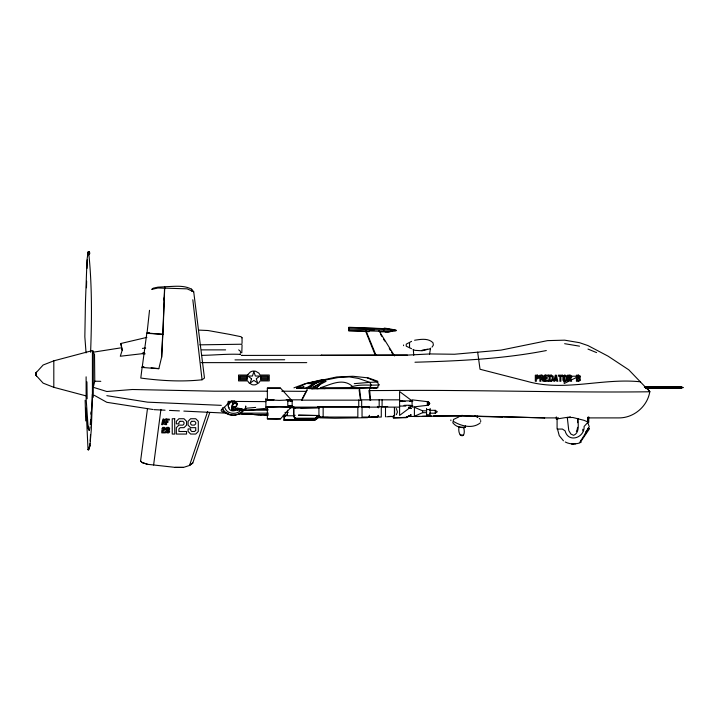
<?xml version="1.0" encoding="UTF-8"?>
<svg xmlns="http://www.w3.org/2000/svg" width="719" height="719" viewBox="0 0 719 719"><rect width="100%" height="100%" fill="white"/><g stroke="black" fill="none" stroke-linecap="round" stroke-linejoin="round"><path stroke-width="1.08" d="M164.175 299.877L164.804 286.71C173.674 286.593 183.363 284.796 191.533 289.164L193.708 291.77L204.475 378.059L202.057 379.794C181.646 381.978 161.038 380.755 140.789 378.059L142.209 366.726L144.528 367.328M587.836 418.224L587.827 422.404L584.107 426.448C584.745 437.862 568.253 443.362 565.08 430.834L562.411 429.063L557.09 429.063L557.09 418.979M359.5 388.017L360.884 400.15M369.395 387.235L370.609 400.501M237.45 407.88L235.733 409.291L237.009 409.291L236.991 410.207L231.572 410.225L231.509 407.233M458.992 427.248C457.257 437.179 466.532 439.74 463.755 427.607C459.522 427.787 455.612 426.304 452.835 422.835L453.545 419.438L458.884 416.903M587.926 417.182L587.881 422.143M86.478 287.771L86.631 281.228M92.508 397.05L91.277 429.908L89.893 445.96M87.017 268.394L87.287 259.901M164.588 288.22L157.946 287.986L151.718 289.406L153.264 288.175L157.937 287.151L164.579 286.8L163.042 334.38L147.053 332.978L149.516 310.302M90.936 424.048L91.043 420.849M164.103 299.976L164.175 297.747M564.235 375.183L564.199 376.208L565.961 376.666L565.961 379.803L565.08 380.261L565.08 381.277L565.961 381.277L566.976 380.261L566.976 376.208L565.08 375.183L565.08 376.208M92.356 394.291L90.909 421.433M164.274 299.85L161.613 357.208L158.827 368.739L142.182 367.445L146.793 333.319L148.734 332.762M90.217 440.972L90.504 434.644M577.6 427.32L577.024 430.277M161.694 357.262L162.836 334.299L146.793 333.319M86.118 376.828L86.118 398.443L88.203 428.425A5.06 4.485 0 0 0 88.779 429.809L87.619 425.477M90.621 419.752L90.243 424.884M90.936 414.171L91.07 411.942M429.558 354.197L430.528 348.158M122.095 350.171L120.837 343.502L146.874 337.382M87.547 256.566L88.131 251.749L87.008 259.82L85.435 302.843L84.842 336.807L86.064 352.921M265.904 407.089L291.222 407.089L290.233 407.152L290.108 406.181L291.132 406.127L291.222 407.089L279.296 406.577L267.36 407.089L267.36 418.853L276.671 419.051L280.491 418.853L292.166 406.064L287.789 407.089L287.789 399.872L291.222 399.872L279.296 400.384L267.36 399.872L267.36 388.107L280.491 388.107L292.166 400.905L291.132 400.968L291.222 399.872L286.261 399.593M90.073 426.816L89.471 430.097L88.931 429.971L89.56 429.962L89.057 429.935M89.947 443.668L89.075 448.288A5.06 3.946 0 0 0 88.868 448.602M90.603 352.247C91.834 319.182 92.131 283.87 88.572 251.65C88.203 251.407 90.558 252.252 89.56 254.005L89.057 251.614M245.817 406.154L245.188 410.127L238.411 408.167M232.291 405.219L232.605 402.676L232.857 409.309L231.59 409.309M245.673 406.217L245.188 410.127L245.125 408.374M153.614 465.004L160.93 409.408M209.705 412.706L192.8 463.009L189.519 465.463L183.516 467.395L175.184 467.377L147.638 464.321L142.155 462.587L140.582 460.996L147.503 408.437M290.233 399.809L290.108 400.78L292.166 400.905L290.233 399.809L291.132 400.843M86.091 408.203L88.024 449.645C89.866 450.669 89.165 446.175 89.596 445.501M289.074 400.726L289.245 399.746M198.516 330.093L208.043 330.524L229.469 334.353L241.108 336.735L241.935 337.858M288.04 401.13L288.247 400.052L289.074 401.076L289.245 399.989L290.108 401.022L290.233 399.935L291.132 400.968M89.354 448.18L89.866 445.573L89.228 448.144M242.051 345.075L241.8 352.867M94.513 353.829L94.773 381.205L93.272 387.298L106.825 391.513L132.458 389.5L214.217 391.19L267.639 391.19M162.503 424.641L163.887 419.132L162.97 419.132L161.586 424.641L162.503 424.641L163.887 419.132M207.674 411.421L189.519 465.463L192.8 463.009M85.983 395.863L53.808 387.316L43.131 383.146L36.211 375.543L36.211 372.622L43.131 365.009L53.808 360.839L92.418 350.593L92.418 397.571M36.453 372.298L35.95 373.323L36.453 372.307L36.453 375.866L35.95 374.851L36.453 375.866M35.95 373.314L36.453 372.406L35.95 373.359L36.211 372.631L36.453 375.758L35.95 374.842M36.211 373.152C35.941 375.669 36.642 372.559 35.95 373.592L36.453 372.622L35.95 373.961L36.453 375.534L35.95 374.527C37.029 376.298 35.573 373.556 36.453 373.035M581.096 440.244L580.035 441.987L581.096 442.347M378.374 415.564L376.9 417.353L369.036 417.406L369.485 415.276M368.793 417.02L369.485 415.483M307.265 389.878L301.926 400.15M306.887 389.878L301.54 400.15L360.498 400.15L359.105 389.878M584.996 434.276L588.6 428.012L589.472 428.308M586.066 432.218L586.623 431.373M585.302 433.62L580.449 441.232M368.793 416.813L376.9 417.137L378.374 415.357M396.367 414.692L397.427 412.023L396.367 408.536M585.706 432.101L588.493 427.976M580.206 442.491L589.481 428.758L588.016 428.263M243.975 409.399C240.128 416.112 229.649 416.921 224.454 411.376A11.387 9.338 -2.5 0 1 222.522 407.871M244.478 409.74L239.813 413.856L234.924 415.231A12.331 10.093 -2 0 1 227.429 414.027L225.326 412.823L222.288 409.453M241.836 408.895C238.349 415.223 227.087 414.818 224.822 407.682M288.247 406.918L289.074 405.884L292.166 406.064L290.233 407.026L290.108 405.938L289.245 406.972L289.074 405.884M576.341 431.319L576.728 430.834M291.132 406.001L290.233 407.152L287.258 407.322M287.447 414.674L284.535 416.238L284.535 419.51L283.915 420.202L314.949 420.202L319.946 416.669M564.37 376.208L563.939 379.812L564.837 380.261L564.837 381.277L563.939 381.277L562.923 380.261L562.923 376.208L564.837 375.183L564.837 376.208M325.159 380.072L325.635 379.569L322.687 379.569L306.186 383.461L313.232 383.793L307.894 387.101L304.541 388.26L312.909 388.62M240.182 353.335L240.793 352.705L240.119 350.962L238.681 349.874M480.283 422.88C472.68 429.09 461.239 426.205 453.545 421.46M165.424 429.665L162.674 431.041L162.683 431.957L165.424 431.957L165.424 432.874L161.757 432.874L161.757 430.582L164.507 429.252L164.121 428.29L161.757 429.207L162.674 427.365L164.507 427.365L165.424 428.29L165.424 429.647M409.147 407.475L411.061 408.581L408.931 407.79M432.011 347.151L433.377 345.075L432.973 342.738C428.272 337.921 420.588 339.305 414.584 340.249M232.677 404.752L234.017 403.503L237.468 403.745M237.513 409.417L238.322 408.662M318.211 417.514L314.697 419.995L283.915 420.202L283.915 416.822L284.535 416.238M93.272 352.786L94.09 352.058L120.513 347.915M309.925 388.637L306.555 388.269L309.925 387.101L314.904 383.793L322.93 380.081L326.093 381.322L320.18 384.431L316.953 387.208L313.601 388.179L316.998 388.512M320.225 384.44L316.998 387.217L313.646 388.197M412.778 405.543L399.593 415.42L399.593 391.54L412.778 401.418L409.479 401.418M644.386 386.921L680.758 386.786L683.05 387.685L681.333 387.523L681.963 387.424L681.333 387.002M317.519 416.481L315.093 418.26L295.734 418.26L294.359 417.685L295.734 418.512L315.093 418.503L319.137 415.546L298.52 415.079M319.137 415.294L315.093 418.503M284.535 419.51L314.697 419.51L319.083 416.409M429.45 413.191L435.274 413.191L437.314 411.762L435.274 410.324L429.45 410.324M318.463 388.602C299.419 390.129 321.069 385.375 324.053 380.657L322.93 380.081M369.108 331.639L348.832 330.983L348.868 327.271L383.649 328.61L384.368 328.116C400.905 330.47 399.315 331.486 384.09 331.333L348.841 330.425M313.996 387.199L324.026 380.657M645.5 388.134L680.758 388.26L681.963 387.631L645.5 387.954M309.925 387.101L314.841 383.793M411.574 348.715L406.235 346.181L406.235 344.158L411.574 341.345M352.202 386.13C342.487 377.727 330.515 384.665 320.35 387.766L349.901 387.55C358.889 383.506 369.701 385.905 379.434 384.845M232.623 404.941L231.797 405.705L231.806 407.026M681.963 387.523L681.333 387.164L681.963 387.424L681.333 387.901L681.963 387.379L680.758 387.002L644.386 387.101M681.333 388.053L681.963 387.685M393.635 415.618L393.356 417.892L406.163 417.326L411.061 414.944L406.271 417.703L393.356 417.892L393.356 415.843M392.664 330.839L388.188 332.403L385.042 332.331M294.35 415.537C296.668 414.53 292.66 416.049 294.359 417.685L295.734 418.26M286.477 415.681L283.915 416.822M570.302 380.504L564.208 383.488L564.208 381.277M571.147 380.081L576.44 377.493M426.367 412.679L422.574 412.679L414.405 416.256L414.405 407.26L422.574 410.837L426.367 410.837M232.426 407.673L236.335 406.01L237.045 404.267L237.279 403.368L234.232 401.085M232.066 401.66L229.631 403.143A4.907 4.008 -4 0 0 228.813 404.68M231.878 400.968C229.631 401.535 227.626 403.781 228.265 406.19M305.674 383.461L293.945 387.838M430.214 348.751L422.08 350.773L414.863 350.342L413.021 349.452M319.281 381.933L313.071 383.793L310.078 383.461L325.635 379.569L325.321 380.072L338.02 377.556L349.398 376.918L358.637 378.473L369.791 382.364L378.005 381.978M321.132 381.313L324.152 380.378M411.061 414.944L406.163 417.326M144.555 352.481L142.434 353.119L142.434 353.676L120.307 356.229L122.275 349.991L120.837 343.502L120.783 344.248M142.182 367.445L143.701 366.987M579.874 442.922C575.155 444.396 569.673 444.378 565.251 441.996M147.053 332.978L149.022 332.475M463.755 427.607L465.463 427.302L465.445 425.9M462.173 415.276L460.331 416.166M239.643 354.35C227.15 353.775 214.208 355.222 201.482 355.357M235.419 410.441C226.009 413.578 225.973 398.47 235.383 401.373M422.08 350.225L427.544 349.209M463.755 427.724L465.463 427.302L459.019 427.068M546.314 350.548C502.994 358.997 458.956 360.956 414.98 362.232M427.41 405.309L412.086 407.125L412.086 399.836L427.41 401.66A2.615 2.615 0 0 1 429.594 403.485A2.615 2.615 0 0 1 427.41 405.309L427.41 401.66M354.26 383.64L369.791 382.364L371.22 385.105L369.791 387.847L358.637 388.593L316.854 388.584M142.434 348.373L145.696 348.059M386.687 416.795L391.226 416.382M255.658 407.403L246.761 408.194L244.568 410.504L264.484 408.769M369.539 388.314L377.331 387.712L378.76 384.845L377.331 381.978L367.319 377.897M384.171 331.801L380.207 331.899M373.529 388.134L376.657 387.918M367.598 417.685L334.793 418.242L319.649 417.829L319.649 417.011M371.642 417.056L381.286 417.047L381.286 406.828M280.491 388.107L267.36 388.107M323.99 388.566L326.093 388.449M407.448 355.141L321.177 355.294L407.475 355.096L430.124 353.946L454.48 354.251L500.99 350.117L547.501 340.626L564.64 340.168L579.523 342.684L588.007 345.596L608.031 356.139L628.774 369.818L647.486 389.276M559.858 376.459L560.883 376.459L560.883 381.277L559.858 381.277L559.948 376.459M291.132 406.127L292.166 406.064L288.885 406.064M568.756 416.984L570.562 416.876M284.985 412.463L288.319 412.311M431.58 415.986L422.368 416.346M267.36 399.872L273.867 399.593M267.36 418.853L280.491 418.853M402.892 401.544L399.593 401.418L402.892 401.292M403.988 405.372L406.181 405.282A32.975 23.323 0 0 1 411.133 405.39M349.901 387.55L378.005 387.712M573.537 443.767L571.425 443.821L575.658 443.821M268.367 413.173L239.58 413.128M316.953 388.494L320.225 388.476M370.366 390.579L388.485 390.507C475.592 389.761 562.671 392.817 649.778 391.774C647.451 406.514 633.583 418.143 618.673 417.901L587.827 417.901M300.686 407.88L319.137 407.682L295.257 408.185L294.35 407.439L295.257 408.185M306.483 388.485L296.534 388.143L306.483 383.461L336.896 376.936L353.02 376.271L368.317 377.897L377.7 381.232M268.043 409.282L256.422 409.318M267.998 410.19L237.324 410.181M241.8 355.429L321.959 355.294M234.987 359.895L284.697 359.743M260.377 414.854L265.859 414.836M433.521 415.843L462.632 415.78L544.696 417.901L503.785 416.804M316.531 388.584L325.321 388.566M418.809 416.517L414.171 416.517M369.189 329.859L374.275 329.859M199.801 344.841L241.8 344.221M201.796 349.874L225.622 349.874M413.74 355.33L413.362 349.973M201.131 362.628L306.734 362.628M569.727 376.208L569.727 375.183L570.607 375.183L571.614 376.208L576.44 376.208M239.697 377.331L247.03 377.331M260.754 377.331L268.088 377.331M239.697 378.616L247.03 378.616M260.754 378.616L268.088 378.616M645.5 387.523L683.05 387.424M281.767 391.19L306.168 391.361M302.151 399.836L292.166 399.836L292.166 407.125L358.745 407.125L358.745 399.962M399.593 399.836L361.666 399.836L361.666 407.125L379.174 407.125L379.174 399.836M265.904 399.872L273.813 399.872M399.593 400.905L412.086 400.905M399.593 401.418L405.085 401.418M427.41 403.485L429.594 403.485A2.615 2.525 0 0 1 427.41 405.246M399.593 406.064L405.84 406.064M408.967 406.064L412.086 406.064M318.427 406.702L368.73 406.702M377.673 406.702L387.73 406.514M399.593 407.125L382.086 407.125L382.086 399.836M289.667 407.745L294.116 407.745M427.005 409.542L429.306 409.542M427.005 414.791L429.306 414.773M294.116 415.78L287.447 415.78L287.447 410.19M388.611 416.517L393.895 416.517M407.718 416.517L461.14 415.888L502.662 417.137M369.512 417.056L362.043 417.056L362.043 406.702M544.526 417.901L558.474 417.901M566.976 376.208L570.167 376.208L570.607 377.268L569.727 377.718L569.727 378.742L571.623 377.718L571.623 376.217M388.503 416.49L393.796 416.499M174.798 418.737L172.236 418.737L172.236 434.06L174.798 434.06L174.645 418.737M265.113 414.836L268.25 414.845M320.063 417.38L328.313 417.406M175.193 467.368L183.516 467.386M265.931 401.624L228.184 401.391C228.381 407.511 213.633 410.594 226.296 412.706M237.369 409.273L243.274 409.318M298.52 415.33L319.137 415.546M463.602 435.193L460.043 434.833M94.773 381.205L100.804 381.331M283.915 415.357L287.007 415.42M283.16 415.357L286.261 415.42M348.85 329.122L396.115 330.192M348.859 327.819L387.604 328.799L392.538 330.102M640.575 381.816C602.657 377.745 564.451 391.99 527.063 381.331L480.031 369.26L477.659 352.193M267.36 407.089L272.789 407.322M221.272 405.345L147.557 402.164L106.825 395.666M164.804 288.13L187.102 288.849L193.708 291.77M240.928 413.892L253.304 414.468M153.992 409.65L165.046 410.19M169.477 410.405L179.426 410.891M183.857 411.097L228.031 413.245M239.068 413.784L268.016 415.151M254.05 414.512L261.132 414.854M253.645 414.512L259.307 414.8M142.434 353.676L145.193 353.847M151.116 367.831L158.764 368.595M152.895 409.479L106.825 402.307L94.243 395.288M564.64 343.691L579.505 346.163M588.753 416.84L588.753 422.359L584.098 420.354L572.872 417.496L565.601 417.577L556.317 419.087L556.317 416.885M287.789 399.872L292.166 400.905M239.876 354.413L240.586 354.62M411.061 408.581L408.931 407.43M235.679 409.623L232.381 408.581L236.281 406.927L237.234 404.276L233.414 401.427M147.638 464.321L142.155 462.587L140.582 460.996M241.899 355.276L242.366 355.429M474.657 415.816L477.838 417.46M587.98 349.066L596.581 352.607M232.632 407.763L232.012 407.322M317.519 406.747L319.137 407.934M314.697 419.995L314.697 419.51M563.435 440.783L559.247 435.651L557.513 429.108M479.321 418.467L480.283 419.366M87.925 449.528L88.446 450.04L88.5 449.51A5.06 3.946 0 0 1 88.653 449.042M228.615 407.08L229.19 407.88M377.394 406.388L378.374 407.871M378.949 330.785L394.56 355.923M380.719 334.515L381.861 336.375M383.569 339.17L384.71 341.031M389.276 348.481L390.417 350.342M391.558 352.202L393.266 354.997M569.071 431.041L570.904 434.069L573.618 435.328C579.972 432.784 578.004 423.761 577.905 418.449M368.793 406.415L369.485 407.943M587.827 422.574L589.292 426.852M366.016 330.884L376.127 355.546M365.504 330.884L375.399 355.546M477.155 415.897L477.524 416.867M568.747 430.33L567.255 417.074M370.159 400.501L368.919 390.48M289.074 406.235L289.245 407.215M383.91 330.201L383.649 328.61M88.931 251.605L89.3 253.996M191.533 289.164L191.856 291.303M202.057 379.794L192.818 299.76M582.767 429.27L582.875 430.834M233.945 401.427L234.017 403.503M231.5 408.158L231.572 410.225M85.148 400.195L85.732 420.921M86.927 381.852L87.134 398.775M564.199 376.388L564.199 380.09M680.129 386.786L680.129 388.26M679.886 386.966L679.886 388.089M577.645 418.422L577.645 422.682M569.484 376.208L569.484 375.183L567.57 375.183L567.57 381.277L568.585 381.277L568.585 378.742L569.484 378.742L569.484 377.718L568.585 377.718L568.585 376.208M480.687 420.543L480.687 421.685M450.876 419.95L450.876 420.642M435.274 410.324L435.274 413.191M430.16 408.41L430.16 415.115M426.574 408.41L426.574 415.115M422.574 410.837L422.574 412.679M409.533 342.666L409.533 347.672M403.566 344.976L403.566 345.668M394.587 407.664L394.587 415.555M394.416 407.475L394.416 415.744M385.501 406.882L385.501 416.849M357.837 406.675L357.837 417.056L318.93 417.056L318.93 406.819M323.146 406.819L323.146 417.056M293.801 406.648L293.801 416.58M293.658 407.152L293.658 416.067M265.904 398.371L265.904 408.59M242.051 337.544L242.051 343.34M93.272 350.899L93.272 397.265M53.808 360.839L53.808 387.316M427.41 402.568A2.615 1.303 0 0 1 429.594 403.485A2.615 2.265 0 0 1 427.41 405.058M427.41 401.723A2.615 2.525 0 0 1 429.594 403.485A2.615 1.303 0 0 1 427.41 404.393M427.41 401.903A2.615 2.265 0 0 1 429.594 403.485A2.615 0.674 0 0 1 427.41 403.952M411.681 401.31A32.975 23.323 0 0 1 412.23 401.364M427.41 403.008A2.615 0.674 0 0 1 429.594 403.485A2.615 1.851 0 0 1 427.41 404.77M427.41 402.191A2.615 1.851 0 0 1 429.594 403.485M412.23 401.481A30 21.211 0 0 1 411.142 401.579M165.685 419.132L165.685 424.641L166.601 424.641L166.601 419.132L165.685 419.132M166.826 421.424L166.826 422.341L167.976 422.341L167.976 421.424L166.826 421.424M166.826 419.132L166.826 420.049L169.351 420.049L169.351 419.132L166.826 419.132M231.743 408.05C235.023 415.097 237.953 402.559 231.743 408.05M247.183 376.181L247.183 379.776L239.697 379.776L239.697 376.181L247.183 376.181M260.835 377.978L260.602 379.776L268.088 379.776L268.088 376.181L260.602 376.181L260.835 377.978M163.285 422.799L163.051 423.716L165.253 424.641L164.049 419.761L163.878 422.799L163.285 422.799M555.041 380.261L554.789 381.277L553.774 381.277L555.311 375.183L556.326 375.183L555.041 380.261M555.652 379.246L555.401 380.261L556.569 380.261L556.821 381.277L557.836 381.277L556.497 375.884L556.317 379.246L555.652 379.246M251.524 378.76L250.122 383.137L253.888 380.405L257.582 382.876L256.261 378.76L259.927 376.046L255.362 376.037L253.888 371.669L252.423 376.037L247.848 376.037L251.524 378.76M36.211 372.748L35.95 373.386L36.211 372.748M247.875 374.5L247.651 375.039L238.546 375.039L238.546 380.908L247.651 380.908L248.981 382.885L252.09 384.683A6.902 5.635 -0.9 0 0 255.685 384.683L258.804 382.885L260.125 380.908L269.239 380.908L269.239 375.039L260.125 375.039L258.804 373.062L255.685 371.265A7.918 7.451 0 0 0 252.09 371.265L250.419 371.957L247.875 374.5M167.275 430.582L167.275 431.957L168.713 431.553L168.318 430.582L167.275 430.582M168.713 429.252L167.275 429.656L166.889 428.695L168.327 428.29L168.713 429.252M179.984 421.298L178.905 422.43L178.905 423.851L176.344 423.851L176.344 421.298L178.905 418.737L184.001 418.737L186.563 421.298L186.563 425.136L184.001 427.67L180.199 427.67L178.905 428.946L178.905 431.499L186.563 431.499L186.563 434.06L176.344 434.06L176.344 427.67L178.905 425.118L182.923 425.118L184.001 423.985L184.001 422.43L182.923 421.298L179.984 421.298M191.721 421.298L190.634 422.421L190.634 423.985L191.721 425.109L194.418 425.109L195.739 423.851L195.739 422.421L194.633 421.289L191.721 421.298M195.739 430.366L194.651 431.49L191.721 431.499L190.634 430.348L190.634 428.937L188.081 428.946L188.081 431.499L190.634 434.051L195.739 434.051L198.291 431.49L198.291 421.289L195.739 418.737L190.634 418.737L188.081 421.298L188.081 425.136L190.634 427.67L195.739 427.661L195.739 430.366M552.201 379.812L551.32 380.261L551.32 381.277L553.217 380.261L553.217 376.217L551.32 375.183L551.32 376.208L552.201 376.666L552.201 379.812M579.478 377.268L578.597 377.718L579.478 379.812L578.597 380.261L578.597 381.277L580.503 380.261L579.981 378.239L580.503 376.217L578.597 375.183L579.478 377.268M166.422 430.115L165.972 431.957L166.889 432.874L168.722 432.874L169.63 431.957L169.181 430.124L169.639 428.281L168.713 427.365L166.889 427.365L165.972 428.29L166.422 430.115M538.36 377.268L537.479 377.718L537.479 378.742L539.376 377.718L539.376 376.217L537.479 375.183L538.36 377.268M542.917 377.268L542.036 377.718L542.036 378.742L543.941 377.718L543.941 376.217L542.036 375.183L542.917 377.268M303.903 386.921L300.578 388.134L296.534 388.143L303.903 386.921M537.228 375.183L535.313 375.183L535.313 381.277L536.329 381.277L536.329 378.742L537.228 378.742L537.228 377.718L536.329 377.718L536.329 376.208L537.228 376.208L537.228 375.183M541.793 375.183L539.879 375.183L539.879 381.277L540.895 381.277L540.895 378.742L541.793 378.742L541.793 377.718L540.895 377.718L540.895 376.208L541.793 376.208L541.793 375.183M545.523 375.183L544.508 375.183L544.508 381.277L545.523 381.277L545.523 375.183M548.57 375.183L545.775 375.183L545.775 376.208L548.57 376.208L548.57 375.183M551.069 375.183L549.154 375.183L549.154 381.277L551.069 381.277L551.069 380.261L550.17 380.261L550.17 376.208L551.069 376.208L551.069 375.183M562.393 375.183L558.33 375.183L558.33 376.208L562.393 376.208L562.393 375.183M578.355 375.183L576.44 375.183L576.44 381.277L578.355 381.277L578.355 380.261L577.456 380.261L577.456 378.742L578.355 378.742L578.355 377.718L577.456 377.718L577.456 376.208L578.355 376.208L578.355 375.183M547.051 377.718L545.775 377.718L545.775 378.742L547.051 378.742L547.051 377.718M543.025 378.994L542.018 378.994L542.917 381.277L543.941 381.277L543.025 378.994M570.715 378.994L569.7 378.994L570.607 381.277L571.623 381.277L570.715 378.994M548.57 380.261L545.775 380.261L545.775 381.277L548.57 381.277L548.57 380.261M648.062 389.554L647.747 389.168L649.904 391.774L648.062 389.554"/></g></svg>
